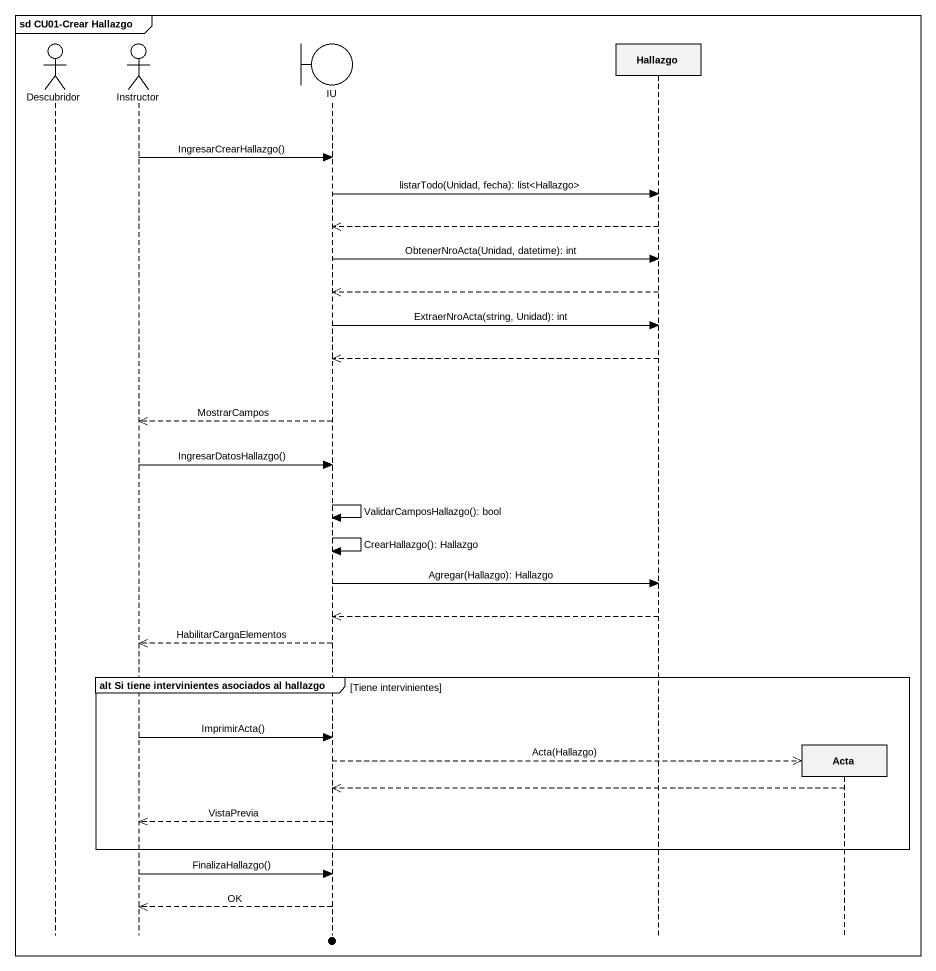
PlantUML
@startuml
mainframe sd CU01-Crear Hallazgo
hide footbox
actor Descubridor
actor Instructor
boundary IU
participant Hallazgo
participant Acta

Instructor -> IU : IngresarCrearHallazgo()
IU -> Hallazgo : listarTodo(Unidad, fecha): list<Hallazgo>
Hallazgo -->> IU
IU -> Hallazgo : ObtenerNroActa(Unidad, datetime): int
Hallazgo -->> IU
IU -> Hallazgo : ExtraerNroActa(string, Unidad): int
Hallazgo -->> IU
IU -->> Instructor : MostrarCampos
Instructor -> IU : IngresarDatosHallazgo()
IU -> IU : ValidarCamposHallazgo(): bool
IU -> IU : CrearHallazgo(): Hallazgo
IU -> Hallazgo : Agregar(Hallazgo): Hallazgo
Hallazgo -->> IU
IU -->> Instructor : HabilitarCargaElementos
group alt Si tiene intervinientes asociados al hallazgo [Tiene intervinientes]
  Instructor -> IU : ImprimirActa()
  IU -->> Acta ** : Acta(Hallazgo)
  Acta -->> IU
  IU -->> Instructor : VistaPrevia
end
Instructor -> IU : FinalizaHallazgo()
IU -->> Instructor : OK
@enduml
